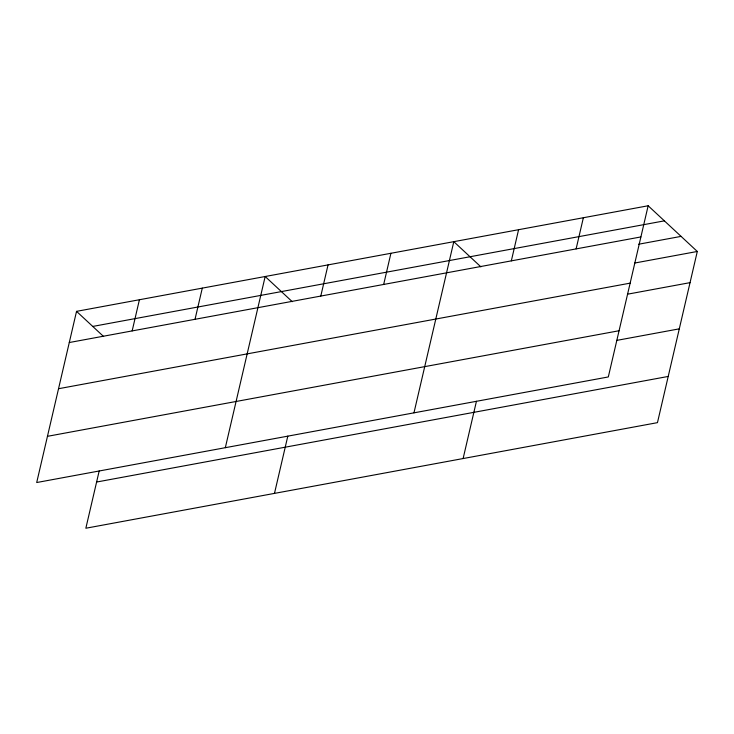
<?xml version="1.0" encoding="UTF-8"?>
<svg xmlns="http://www.w3.org/2000/svg" width="734" height="734" viewBox="0 0 734 734"><rect width="100%" height="100%" fill="white"/><g stroke="black" fill="none" stroke-linecap="round" stroke-linejoin="round"><path stroke-width="1.1" d="M76.538 311.354L36.7 482.532L608.312 376.946L648.15 205.768L76.538 311.354L103.613 336.539M99.182 470.962L85.85 528.232L657.462 422.646L697.3 251.468L648.15 205.768M132.157 330.915L139.414 299.738M195.033 319.299L202.29 288.123M225.329 447.685L265.167 276.507L292.251 301.692M274.479 493.395L287.811 436.115M320.795 296.068L328.043 264.891M383.671 284.453L390.919 253.276M413.967 412.838L453.805 241.669L480.88 266.846M463.117 458.548L476.439 401.278M511.332 260.873L518.58 229.696M576.117 248.899L583.365 217.732M92.75 326.437L664.371 220.851M69.28 342.53L640.892 236.935M638.635 244.229L681.079 236.385M634.754 263.02L697.3 251.468M58.527 388.726L630.148 283.141M627.497 294.196L690.043 282.645M47.453 436.326L619.065 330.74M616.744 340.392L679.299 328.841M96.604 482.036L668.215 376.441"/></g></svg>
